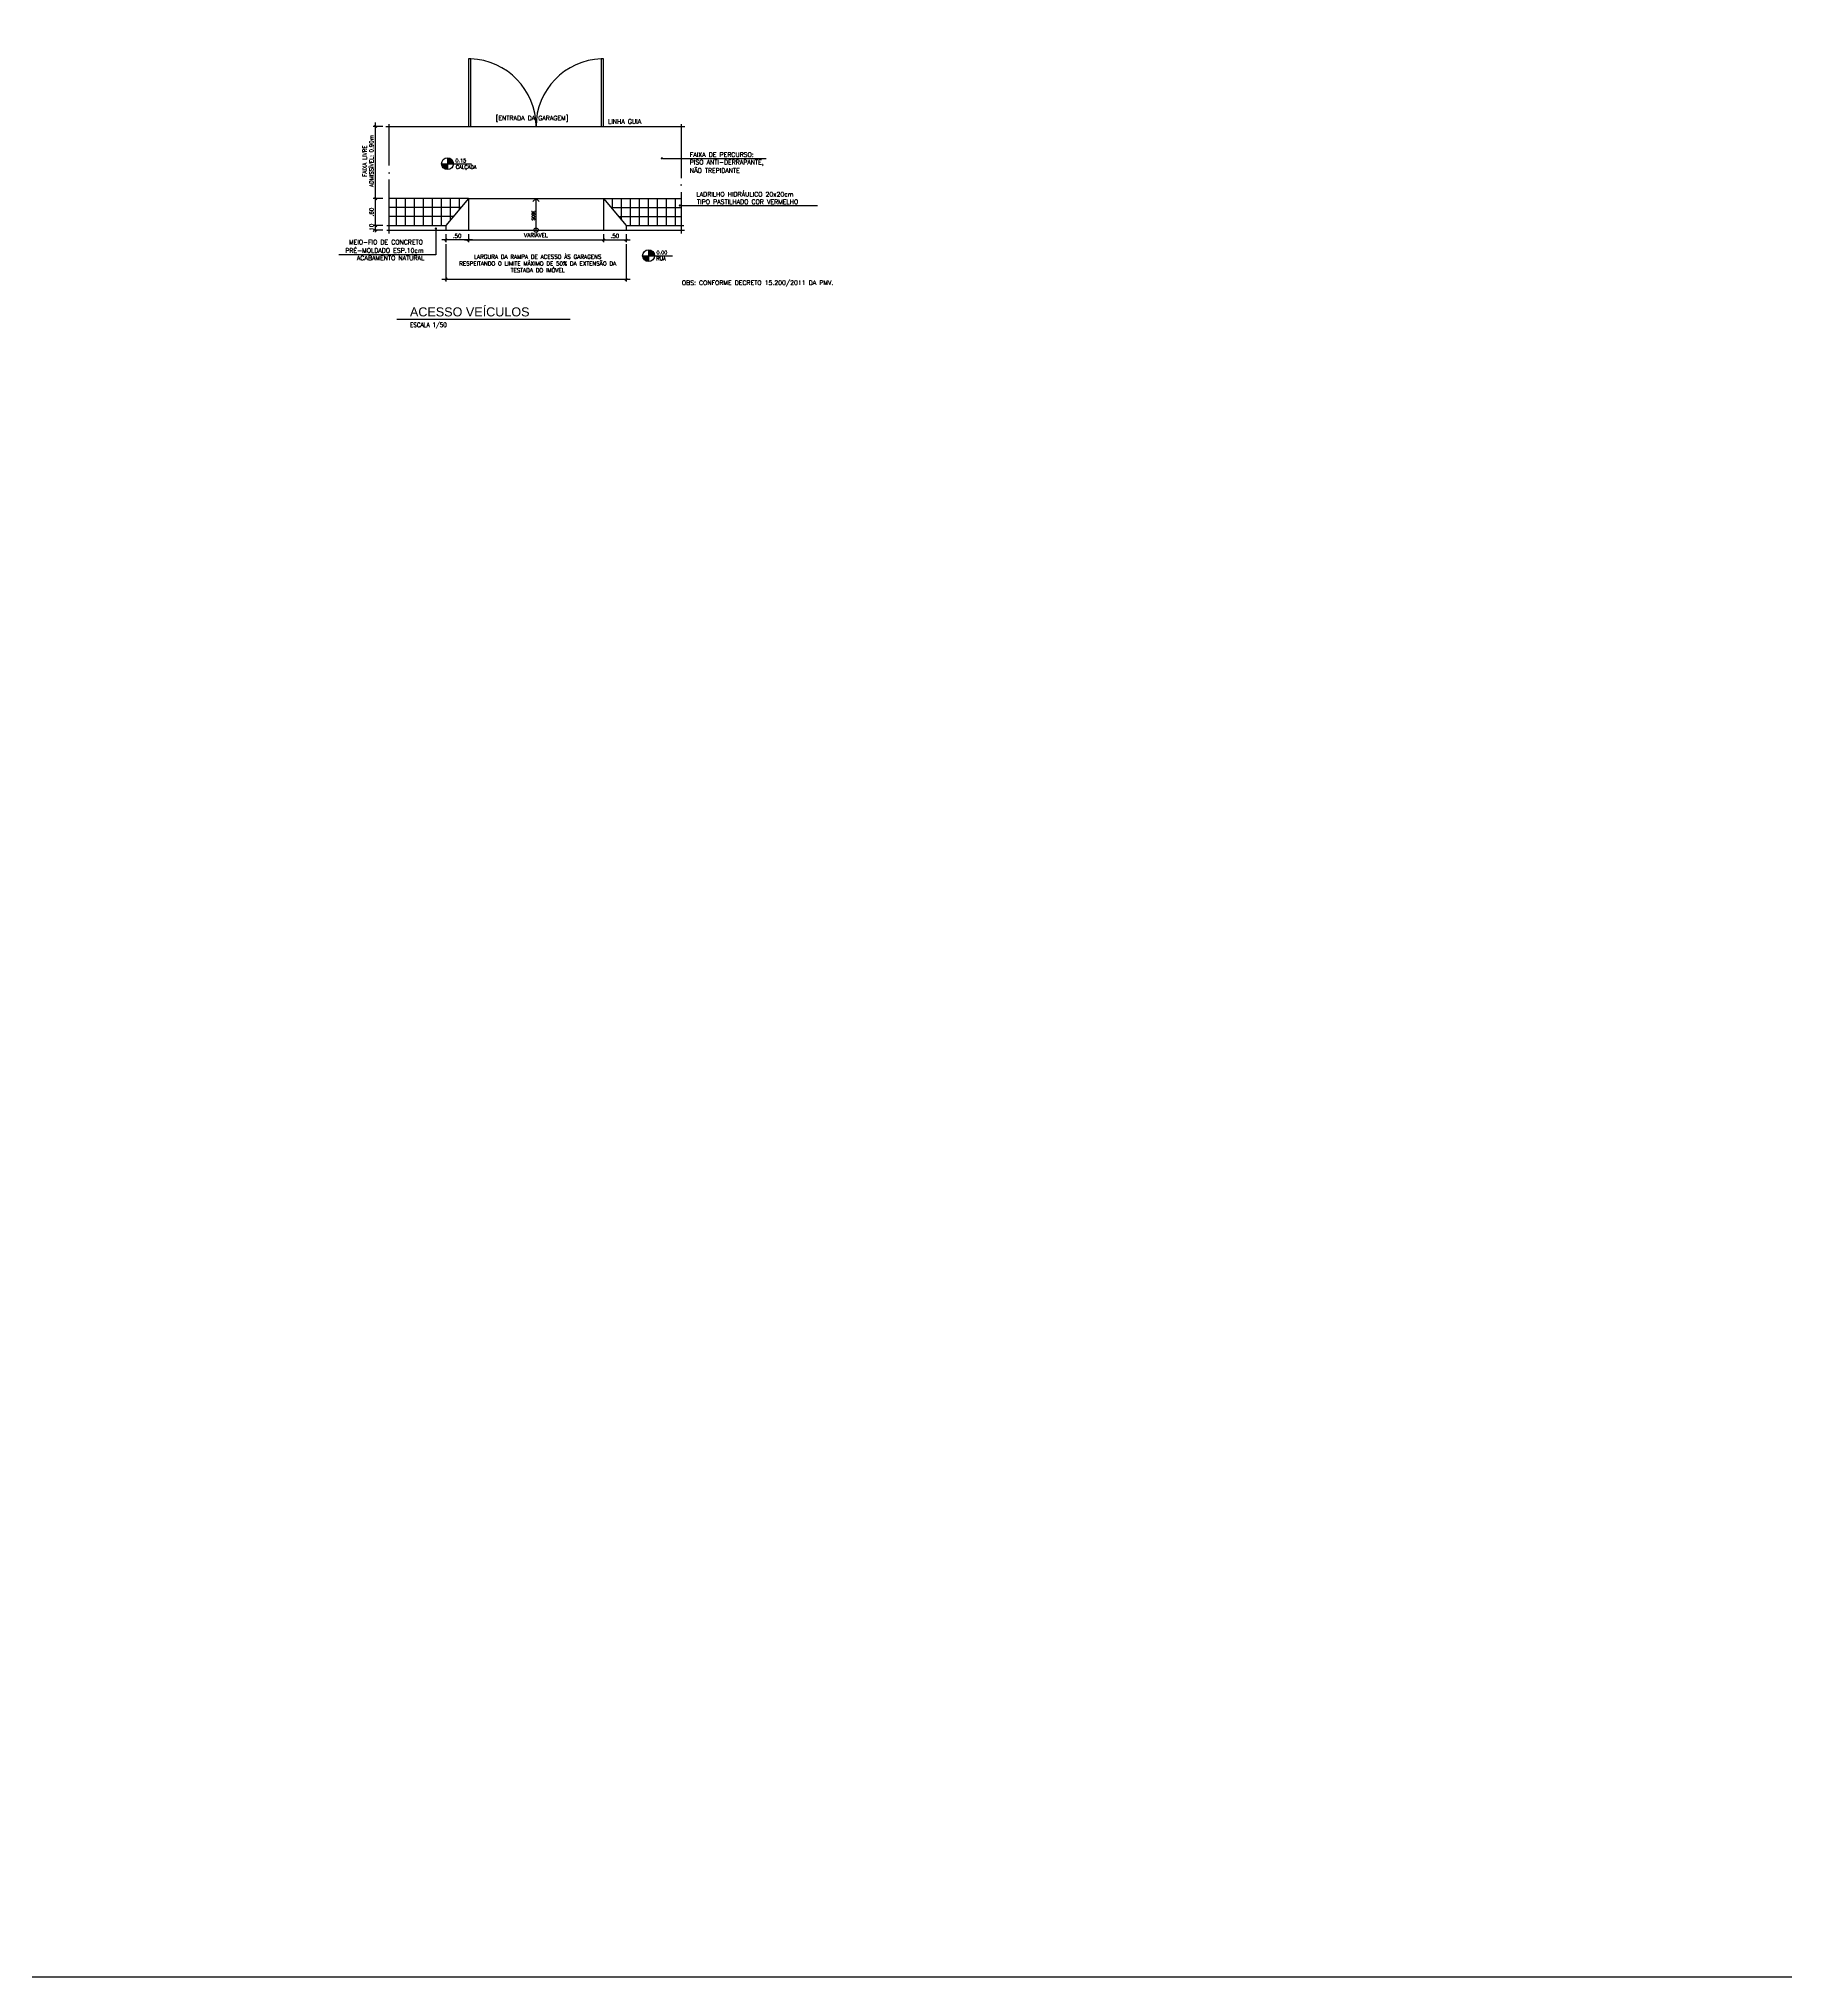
# Model space of a CAD drawing. Extents: x -1057 to 3416, y -340 to 4111.
# Drawn here: x 799.5 to 1187.2, y -142.2 to 288 of the extents above; entities that cross this region are included whole.
import ezdxf

# ---------------------------------------------------------------- set-up
doc = ezdxf.new("R2010")
doc.units = 0
doc.header["$LTSCALE"] = 50
for name, pattern in [('ACAD_ISO04W100', [30, 24, -3, 0, -3]), ('CONTINU', [0]), ('DGN Style 1', [0.003115, 5.18318e-06, -0.00311])]:
    doc.linetypes.add(name, pattern=pattern)
doc.layers.add('0.1', color=8, linetype='Continuous', lineweight=13)
doc.layers.add('Margem A3', color=8, linetype='DGN Style 1', lineweight=0)
for name, color, linetype in [('Cotas', 9, 'Continuous'), ('HACHURA', 8, 'Continuous'), ('medir projeto', 6, 'Continuous'), ('pena 0.09', 8, 'Continuous'), ('pena 0.1', 1, 'Continuous'), ('pena 0.2', 2, 'Continuous'), ('pena 0.5', 5, 'Continuous'), ('Texto 1', 7, 'Continuous'), ('Texto 2', 1, 'Continuous'), ('Texto 3', 3, 'Continuous')]:
    doc.layers.add(name, color=color, linetype=linetype)
doc.styles.add('80X50', font='romans.shx')
doc.styles.add('ROMANS', font='romans')
doc.styles.add('TT', font='arial.ttf')

# ---------------------------------------------------------------- blocks, each defined once
blk = doc.blocks.new('titulo_padrao_pmv')
at = {"layer": 'Texto 2', "linetype": 'Continuous', "style": 'ROMANS', "width": 0.9}
blk.add_attdef('ESCALA', (0.59269, -0.35325), '', height=0.2, dxfattribs=at)
at = {"layer": 'Texto 3', "style": 'ROMANS', "width": 0.9}
blk.add_attdef('TÍTULO', (0.58776, 0.12414), '', height=0.35, dxfattribs=at)
blk = doc.blocks.new('_DOT')
at = {"color": 0, "linetype": 'ByBlock'}
blk.add_line((-0.5, 0), (-1, 0), dxfattribs=at)
at = {"color": 0, "linetype": 'ByBlock', "const_width": 0.5}
blk.add_lwpolyline([(-0.25, 0, 1), (0.25, 0, 1)], format="xyb", close=True, dxfattribs=at)
blk = doc.blocks.new('_OBLIQUE')
at = {"color": 0, "linetype": 'ByBlock'}
blk.add_line((-0.5, -0.5), (0.5, 0.5), dxfattribs=at)

msp = doc.modelspace()

# ---------------------------------------------------------------- hatches: boundary and pattern name
at = {"layer": 'medir projeto', "linetype": 'CONTINU', "lineweight": -2}
h = msp.add_hatch(color=7, dxfattribs=at)
h.dxf.hatch_style = 1
h.paths.add_polyline_path([(891.564, 260.266, 0.4142136), (890.249, 261.581), (890.249, 260.266)])
h.paths.add_polyline_path([(890.249, 260.266), (888.934, 260.266, 0.4142136), (890.249, 258.951)])
h = msp.add_hatch(color=7, dxfattribs=at)
h.dxf.hatch_style = 1
h.paths.add_polyline_path([(936.199, 239.852, 0.4142136), (934.884, 241.167), (934.884, 239.852)])
h.paths.add_polyline_path([(934.884, 239.852), (933.569, 239.852, 0.4142136), (934.884, 238.537)])

# ---------------------------------------------------------------- linework, layer by layer
at = {"layer": 'Cotas', "color": 7}
for p, q in [((875.922, 268.542), (873.782, 268.542)), ((874.282, 245.066), (874.282, 269.442)), ((875.922, 252.542), (873.782, 252.542)), ((875.922, 246.542), (873.782, 246.542)), ((875.922, 245.542), (873.782, 245.542)), ((895.796, 243.342), (888.996, 243.342)), ((889.896, 244.642), (889.896, 242.842)), ((889.896, 242.442), (889.896, 234.133)), ((893.996, 243.342), (930.796, 243.342)), ((894.896, 244.642), (894.896, 242.842)), ((924.896, 244.642), (924.896, 242.842)), ((929.896, 244.642), (929.896, 242.842)), ((929.896, 242.442), (929.896, 234.133)), ((888.996, 234.633), (930.796, 234.633))]:
    msp.add_line(p, q, dxfattribs=at)
at = {"layer": 'Cotas'}
msp.add_line((894.896, 244.242), (894.896, 243.842), dxfattribs=at)
at = {"layer": 'HACHURA'}
for centre, start, end in [((894.881, 268.535), 0.02384, 88.03411), ((924.912, 268.535), 91.96589, 179.97616)]:
    msp.add_arc(centre, 15.015, start, end, dxfattribs=at)
at = {"layer": 'Margem A3', "color": 3, "linetype": 'CONTINU', "lineweight": -2}
msp.add_lwpolyline([(288.947, 769.066), (1851.613, 769.066), (1851.613, -142.249), (288.947, -142.249)], close=True, dxfattribs=at)
at = {"layer": 'Margem A3', "color": 7, "linetype": 'CONTINU', "lineweight": -2}
msp.add_circle((909.896, 245.542), 0.481, dxfattribs=at)
at = {"layer": 'medir projeto', "color": 7, "linetype": 'CONTINU', "lineweight": -2}
for p, q in [((888.934, 260.266), (891.564, 260.266)), ((890.249, 261.581), (890.249, 258.951)), ((891.564, 260.266), (895.55, 260.266)), ((934.884, 241.167), (934.884, 238.537)), ((933.569, 239.852), (936.199, 239.852)), ((936.199, 239.852), (940.186, 239.852))]:
    msp.add_line(p, q, dxfattribs=at)
for centre in [(890.249, 260.266), (934.884, 239.852)]:
    msp.add_circle(centre, 1.315, dxfattribs=at)
at = {"layer": 'pena 0.09', "linetype": 'ACAD_ISO04W100', "ltscale": 0.01}
for p, q in [((877.322, 244.758), (877.322, 269.042)), ((942.116, 269.042), (942.116, 244.758))]:
    msp.add_line(p, q, dxfattribs=at)
at = {"layer": 'pena 0.09', "color": 7}
for p, q in [((909.896, 252.542), (909.185, 251.869)), ((909.896, 245.542), (909.896, 252.542)), ((909.896, 252.542), (910.608, 251.869))]:
    msp.add_line(p, q, dxfattribs=at)
at = {"layer": 'pena 0.09'}
msp.add_line((887.679, 240.064), (866.143, 240.064), dxfattribs=at)
for points in [[(938.337, 261.451), (961.004, 261.451)], [(942.34, 250.986), (972.409, 250.986)], [(887.679, 245.365), (887.679, 240.064)]]:
    msp.add_lwpolyline(points, dxfattribs=at)
at = {"layer": 'pena 0.1', "color": 1}
for p, q in [((894.896, 252.542), (877.322, 252.542)), ((893.23, 250.542), (877.322, 250.542)), ((878.896, 246.542), (878.896, 252.542)), ((880.896, 246.542), (880.896, 252.542)), ((882.896, 246.542), (882.896, 252.542)), ((884.896, 246.542), (884.896, 252.542)), ((886.896, 246.542), (886.896, 252.542)), ((888.896, 246.542), (888.896, 252.542)), ((890.896, 247.742), (890.896, 252.542)), ((892.896, 250.142), (892.896, 252.542)), ((924.896, 252.542), (942.116, 252.542)), ((926.563, 250.542), (942.116, 250.542)), ((926.896, 250.142), (926.896, 252.542)), ((928.896, 247.742), (928.896, 252.542)), ((930.896, 246.542), (930.896, 252.542)), ((932.896, 246.542), (932.896, 252.542)), ((934.896, 246.542), (934.896, 252.542)), ((936.896, 246.542), (936.896, 252.542)), ((938.896, 246.542), (938.896, 252.542)), ((940.896, 246.542), (940.896, 252.542)), ((891.563, 248.542), (877.322, 248.542)), ((928.23, 248.542), (942.116, 248.542))]:
    msp.add_line(p, q, dxfattribs=at)
at = {"layer": 'pena 0.1', "color": 1, "linetype": 'Continuous'}
msp.add_line((878.972, 225.754), (917.476, 225.754), dxfattribs=at)
at = {"layer": 'pena 0.2', "color": 7}
for p, q in [((895.396, 283.542), (894.896, 283.542)), ((894.896, 283.542), (894.896, 268.542)), ((895.396, 268.542), (895.396, 283.542)), ((924.896, 283.542), (924.396, 283.542)), ((924.396, 283.542), (924.396, 268.542)), ((924.896, 268.542), (924.896, 283.542)), ((894.896, 268.542), (895.396, 268.542)), ((924.396, 268.542), (924.896, 268.542))]:
    msp.add_line(p, q, dxfattribs=at)
at = {"layer": 'pena 0.2', "color": 7, "lineweight": 30}
for p, q in [((894.896, 252.542), (889.896, 246.542)), ((894.896, 252.542), (894.896, 245.542)), ((894.896, 252.542), (924.896, 252.542)), ((924.896, 252.542), (924.896, 245.542)), ((924.896, 252.542), (929.896, 246.542)), ((876.783, 246.542), (889.896, 246.542)), ((876.793, 245.542), (942.882, 245.542)), ((889.896, 246.542), (889.896, 245.542)), ((929.896, 246.542), (929.896, 245.542)), ((929.896, 246.542), (942.688, 246.542))]:
    msp.add_line(p, q, dxfattribs=at)
at = {"layer": 'pena 0.5', "color": 5, "lineweight": 30}
msp.add_line((876.59, 268.542), (942.949, 268.542), dxfattribs=at)

# ---------------------------------------------------------------- block references
at = {"layer": 'Cotas', "color": 7}
for p, xscale, yscale, zscale, rotation in [((874.282, 268.542), 0.5, 0.5, 0.5, 90), ((874.282, 252.542), 0.5, 0.5, 0.5, 270), ((874.282, 252.542), 0.5, 0.5, 0.5, 90), ((874.282, 246.542), 0.5, 0.5, 0.5, 270), ((874.282, 245.542), 0.5, 0.5, 0.5, 270), ((889.896, 243.342), 0.5000000000000001, 0.5000000000000001, 0.5000000000000001, 179.9999994663915), ((894.896, 243.342), 0.5, 0.5, 0.5, 180), ((894.896, 243.342), 0.5000000000000001, 0.5000000000000001, 0.5000000000000001, 359.9999994663915), ((924.896, 243.342), 0.5, 0.5, 0.5, 180), ((889.896, 234.633), 0.5, 0.5, 0.5, 180)]:
    msp.add_blockref('_OBLIQUE', p, dxfattribs=dict(at, xscale=xscale, yscale=yscale, zscale=zscale, rotation=rotation))
at = {"layer": 'Cotas', "color": 7, "xscale": 0.5, "yscale": 0.5, "zscale": 0.5}
for p in [(924.896, 243.342), (929.896, 243.342), (929.896, 234.633)]:
    msp.add_blockref('_OBLIQUE', p, dxfattribs=at)
at = {"layer": 'pena 0.09', "xscale": 0.5, "yscale": 0.5, "zscale": 0.5}
for p, rotation in [((937.837, 261.451), 180), ((941.84, 250.986), 180), ((887.679, 245.865), 90)]:
    msp.add_blockref('_DOT', p, dxfattribs=dict(at, rotation=rotation))
at = {"layer": 'Texto 2'}
ref = msp.add_blockref('titulo_padrao_pmv', (878.972, 225.754), dxfattribs=dict(at, xscale=500, yscale=500, zscale=500))
ref.add_attrib('TÍTULO', 'ACESSO VEÍCULOS', (881.911, 226.375), dxfattribs={"layer": '0', "color": 3, "height": 2, "style": 'TT'})
ref.add_attrib('ESCALA', 'ESCALA 1/50', (881.935, 223.988), dxfattribs={"layer": '0', "color": 2, "height": 1, "style": 'ROMANS', "width": 0.9})

# ---------------------------------------------------------------- texts
at = {"layer": '0.1', "color": 7, "style": '80X50'}
for s, p in [('0.15', (891.997, 260.577)), ('0.00', (936.633, 240.163))]:
    msp.add_text(s, height=0.8, rotation=359.71748, dxfattribs=at).set_placement(p)
at = {"layer": '0.1', "color": 7, "char_height": 0.8, "width": 5.2, "attachment_point": 1, "rotation": 359.71748, "style": '80X50'}
for s, insert in [('CALÇADA', (892.077, 259.934)), ('RUA', (936.616, 239.592))]:
    msp.add_mtext(s, dxfattribs=dict(at, insert=insert))
at = {"layer": 'Cotas', "color": 7, "char_height": 0.9, "attachment_point": 5, "style": 'ROMANS'}
for s, insert, rotation in [('\\A1;FAIXA LIVRE \\PADMISSÍVEL: 0.90m', (872.608, 260.843), 90), ('\\A1;.60', (873.382, 249.542), 90), ('\\A1;.10', (873.382, 245.992), 90), ('\\A1;.50', (892.396, 244.242), 360)]:
    msp.add_mtext(s, dxfattribs=dict(at, insert=insert, rotation=rotation))
for s, insert in [('\\A1;VARIÁVEL', (909.896, 244.414)), ('\\A1;.50', (927.396, 244.242)), ('\\A1;LARGURA DA RAMPA DE ACESSO ÀS GARAGENS \\PRESPEITANDO O LIMITE MÁXIMO DE 50% DA EXTENSÃO DA \\PTESTADA DO IMÓVEL', (910.278, 238.109))]:
    msp.add_mtext(s, dxfattribs=dict(at, insert=insert))
at = {"layer": 'Texto 1', "linetype": 'CONTINU', "lineweight": -2, "style": 'ROMANS'}
for s, p in [('[ENTRADA DA GARAGEM]', (900.972, 269.897)), ('LINHA GUIA', (925.876, 269.129)), ('FAIXA DE PERCURSO:', (944.04, 261.772)), ('PISO ANTI-DERRAPANTE,', (944.04, 260.105)), ('NÃO TREPIDANTE', (944.04, 258.248)), ('LADRILHO HIDRÁULICO 20x20cm', (945.505, 252.981)), ('TIPO PASTILHADO COR VERMELHO', (945.648, 251.314)), ('PRÉ-MOLDADO ESP.10cm', (867.566, 240.506)), ('MEIO-FIO DE CONCRETO', (868.376, 242.363)), ('ACABAMENTO NATURAL', (870.137, 238.839))]:
    msp.add_text(s, height=1, dxfattribs=at).set_placement(p)
at = {"layer": 'Texto 1', "linetype": 'Continuous', "insert": (942.267, 234.349), "char_height": 1, "width": 39.23943, "attachment_point": 1, "style": 'ROMANS'}
msp.add_mtext('OBS: CONFORME DECRETO 15.200/2011 DA PMV.', dxfattribs=at)
at = {"layer": 'Texto 2', "color": 7, "linetype": 'Continuous', "insert": (908.979, 247.688), "char_height": 0.625, "attachment_point": 1, "rotation": 90, "style": 'ROMANS'}
msp.add_mtext('SOBE', dxfattribs=at)

doc.saveas('drawing.dxf')
